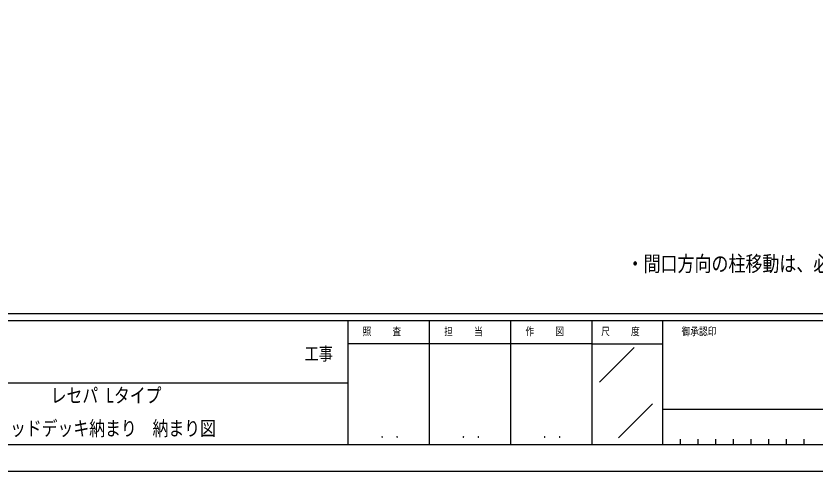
# Model space of a CAD drawing. Units: millimetres, scale not verified. Extents: x -6308 to 6308, y -4455 to 4455.
# Drawn here: x 534 to 3925, y -4455 to -2523 of the extents above; entities that cross this region are included whole.
import ezdxf
from ezdxf.enums import TextEntityAlignment as Align

# ---------------------------------------------------------------- set-up
doc = ezdxf.new("R2010")
doc.units = ezdxf.units.MM
doc.header["$LTSCALE"] = 30
doc.layers.add('0-1_USER1', color=3, linetype='Continuous')
doc.layers.add('0-6_YKK_ZWAK', color=7, linetype='Continuous')
doc.styles.add('ＭＳ ゴシック', font='')
doc.styles.get('ＭＳ ゴシック').set_extended_font_data('MS Gothic')

msp = doc.modelspace()

# ---------------------------------------------------------------- linework, layer by layer
at = {"layer": '0-6_YKK_ZWAK'}
for p, q in [((5842.53, -3787.5), (-5857.47, -3787.5)), ((1942.53, -3817.5), (-7.47, -3817.5)), ((2287.53, -3817.5), (2287.53, -4342.5)), ((2632.53, -3817.5), (2632.53, -4342.5)), ((2977.53, -3817.5), (2977.53, -4342.5)), ((3277.53, -3817.5), (2977.53, -3817.5)), ((4826.28, -3817.5), (3277.53, -3817.5)), ((3277.53, -3817.5), (3277.53, -4342.5)), ((2977.53, -3915), (1942.53, -3915)), ((2977.53, -3915), (3277.53, -3915)), ((3010.66, -4077.44), (3157.56, -3930.54)), ((-7.47, -4080), (1942.53, -4080)), ((3091.01, -4313.98), (3235.34, -4169.65)), ((3277.53, -4192.5), (4826.28, -4192.5)), ((3352.53, -4320), (3352.53, -4342.5)), ((3427.53, -4320), (3427.53, -4342.5)), ((3502.53, -4320), (3502.53, -4342.5)), ((3577.53, -4320), (3577.53, -4342.5)), ((3652.53, -4320), (3652.53, -4342.5)), ((3727.53, -4320), (3727.53, -4342.5)), ((3802.53, -4320), (3802.53, -4342.5)), ((3877.53, -4320), (3877.53, -4342.5)), ((-7.47, -4342.5), (1942.53, -4342.5)), ((1942.53, -4342.5), (2977.53, -4342.5)), ((2977.53, -4342.5), (3277.53, -4342.5)), ((3277.53, -4342.5), (4826.28, -4342.5))]:
    msp.add_line(p, q, dxfattribs=at)
msp.add_lwpolyline([(-6307.5, -4455), (6307.5, -4455), (6307.5, 4455), (-6307.5, 4455)], close=True, dxfattribs=at)
msp.add_lwpolyline([(2977.53, -3817.5), (1942.53, -3817.5), (1942.53, -4342.5)], dxfattribs=at)

# ---------------------------------------------------------------- texts
at = {"layer": '0-1_USER1', "style": 'ＭＳ ゴシック', "width": 0.8}
for s, height, p in [('・間口方向の柱移動は、必ず左右2本の柱を同寸法移動のこと。', 65.98, (3125.45, -3627.5)), ('レセパ Lタイプ', 61.58, (680.81, -4183.25)), ('リウッドデッキ納まり\u3000納まり図', 61.58, (373.93, -4323.25))]:
    msp.add_text(s, height=height, dxfattribs=at).set_placement(p, align=Align.BOTTOM_LEFT)
at = {"layer": '0-6_YKK_ZWAK', "style": 'ＭＳ ゴシック', "width": 0.8}
for s, height, p in [('照     査', 32.99, (2004.63, -3888.75)), ('担     当', 32.99, (2350.83, -3888.75)), ('作     図', 32.99, (2695.83, -3888.75)), ('尺     度', 32.99, (3017.13, -3888.75)), ('御承認印', 32.99, (3358.71, -3888.75)), ('工事', 54.99, (1758.5, -4001.2)), ('． ．', 38.87, (2077.5, -4326.53)), ('． ．', 38.87, (2422.5, -4326.53)), ('． ．', 38.87, (2767.5, -4326.53))]:
    msp.add_text(s, height=height, dxfattribs=at).set_placement(p, align=Align.BOTTOM_LEFT)

doc.saveas('drawing.dxf')
